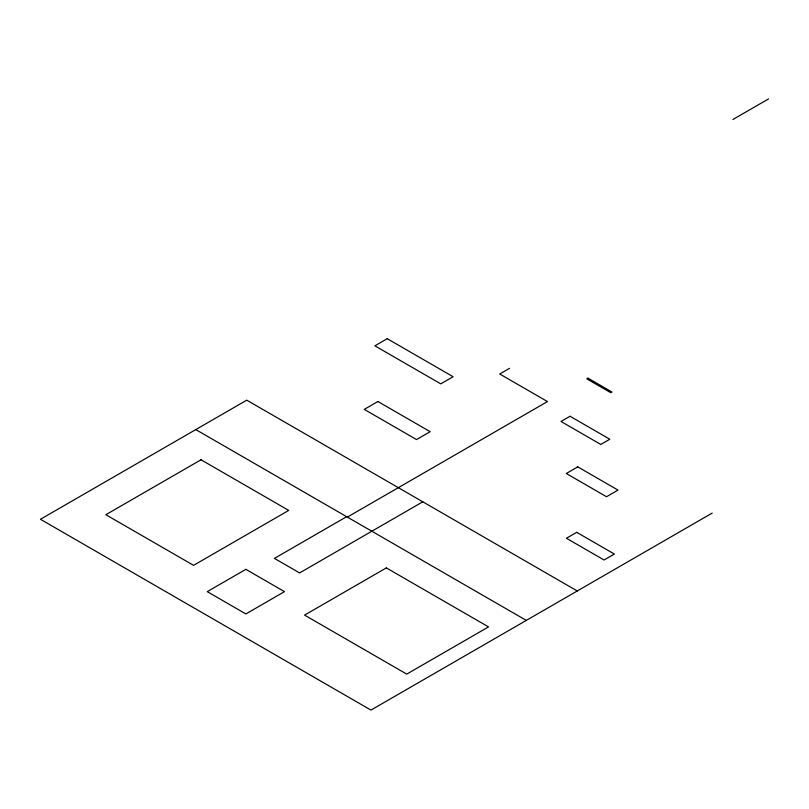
<?xml version="1.0" encoding="UTF-8"?>
<svg xmlns="http://www.w3.org/2000/svg" width="809" height="809" viewBox="0 0 809 809"><rect width="100%" height="100%" fill="white"/><g stroke="black" fill="none" stroke-linecap="round" stroke-linejoin="round"><path stroke-width="1.21" d="M732.914 119.479L768.55 98.91M509.559 368.317L499.719 373.991L547.481 401.567L347.364 517.103M346.656 516.688L274.433 558.382L299.623 572.924L422.804 501.813M712.193 513.078L370.957 710.09L40.45 519.277L246.755 400.162L577.262 590.985M195.788 429.589L526.305 620.412M387.248 338.698L374.891 345.837L440.763 383.86L453.111 376.731L387.248 338.698M201.016 459.775L105.858 514.716L193.573 565.349L288.722 510.418L201.016 459.775M377.914 401.517L364.272 409.394L416.534 439.57L430.176 431.693L377.914 401.517M245.865 569.344L207.246 591.642L245.865 613.94L284.485 591.642L245.865 569.344M588.001 378.177L586.828 378.855L610.825 392.709L611.998 392.031L588.001 378.177M570.032 416.261L561.001 421.469L600.794 444.444L609.824 439.226L570.032 416.261M386.348 567.898L304.568 615.113L406.755 674.109L488.535 626.894L386.348 567.898M577.768 466.864L566.28 473.498L606.528 496.736L618.015 490.102L577.768 466.864M576.716 532.322L566.431 538.258L604.08 559.99L614.355 554.054L576.716 532.322"/></g></svg>
